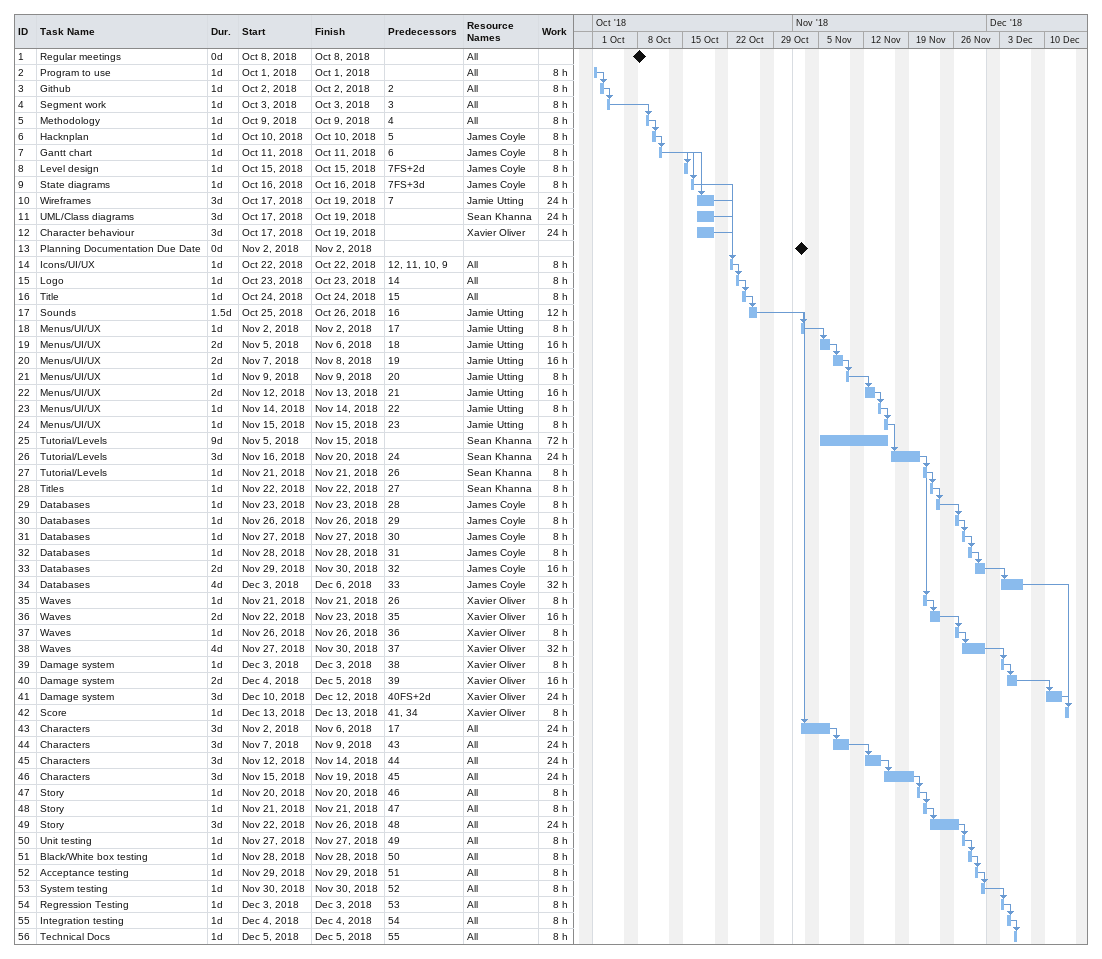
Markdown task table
| ID | Task | Duration | Start | Finish | Predecessors | Resources | Work (h) |
|---|---|---|---|---|---|---|---|
| 1 | Regular meetings | 0d | 2018-10-08 | 2018-10-08 |  | All |  |
| 2 | Program to use | 1d | 2018-10-01 | 2018-10-01 |  | All | 8 |
| 3 | Github | 1d | 2018-10-02 | 2018-10-02 | 2 | All | 8 |
| 4 | Segment work | 1d | 2018-10-03 | 2018-10-03 | 3 | All | 8 |
| 5 | Methodology | 1d | 2018-10-09 | 2018-10-09 | 4 | All | 8 |
| 6 | Hacknplan | 1d | 2018-10-10 | 2018-10-10 | 5 | James Coyle | 8 |
| 7 | Gantt chart | 1d | 2018-10-11 | 2018-10-11 | 6 | James Coyle | 8 |
| 8 | Level design | 1d | 2018-10-15 | 2018-10-15 | 7FS+2d | James Coyle | 8 |
| 9 | State diagrams | 1d | 2018-10-16 | 2018-10-16 | 7FS+3d | James Coyle | 8 |
| 10 | Wireframes | 3d | 2018-10-17 | 2018-10-19 | 7 | Jamie Utting | 24 |
| 11 | UML/Class diagrams | 3d | 2018-10-17 | 2018-10-19 |  | Sean Khanna | 24 |
| 12 | Character behaviour | 3d | 2018-10-17 | 2018-10-19 |  | Xavier Oliver | 24 |
| 13 | Planning Documentation Due Date | 0d | 2018-11-02 | 2018-11-02 |  |  |  |
| 14 | Icons/UI/UX | 1d | 2018-10-22 | 2018-10-22 | 12, 11, 10, 9 | All | 8 |
| 15 | Logo | 1d | 2018-10-23 | 2018-10-23 | 14 | All | 8 |
| 16 | Title | 1d | 2018-10-24 | 2018-10-24 | 15 | All | 8 |
| 17 | Sounds | 1.5d | 2018-10-25 | 2018-10-26 | 16 | Jamie Utting | 12 |
| 18 | Menus/UI/UX | 1d | 2018-11-02 | 2018-11-02 | 17 | Jamie Utting | 8 |
| 19 | Menus/UI/UX | 2d | 2018-11-05 | 2018-11-06 | 18 | Jamie Utting | 16 |
| 20 | Menus/UI/UX | 2d | 2018-11-07 | 2018-11-08 | 19 | Jamie Utting | 16 |
| 21 | Menus/UI/UX | 1d | 2018-11-09 | 2018-11-09 | 20 | Jamie Utting | 8 |
| 22 | Menus/UI/UX | 2d | 2018-11-12 | 2018-11-13 | 21 | Jamie Utting | 16 |
| 23 | Menus/UI/UX | 1d | 2018-11-14 | 2018-11-14 | 22 | Jamie Utting | 8 |
| 24 | Menus/UI/UX | 1d | 2018-11-15 | 2018-11-15 | 23 | Jamie Utting | 8 |
| 25 | Tutorial/Levels | 9d | 2018-11-05 | 2018-11-15 |  | Sean Khanna | 72 |
| 26 | Tutorial/Levels | 3d | 2018-11-16 | 2018-11-20 | 24 | Sean Khanna | 24 |
| 27 | Tutorial/Levels | 1d | 2018-11-21 | 2018-11-21 | 26 | Sean Khanna | 8 |
| 28 | Titles | 1d | 2018-11-22 | 2018-11-22 | 27 | Sean Khanna | 8 |
| 29 | Databases | 1d | 2018-11-23 | 2018-11-23 | 28 | James Coyle | 8 |
| 30 | Databases | 1d | 2018-11-26 | 2018-11-26 | 29 | James Coyle | 8 |
| 31 | Databases | 1d | 2018-11-27 | 2018-11-27 | 30 | James Coyle | 8 |
| 32 | Databases | 1d | 2018-11-28 | 2018-11-28 | 31 | James Coyle | 8 |
| 33 | Databases | 2d | 2018-11-29 | 2018-11-30 | 32 | James Coyle | 16 |
| 34 | Databases | 4d | 2018-12-03 | 2018-12-06 | 33 | James Coyle | 32 |
| 35 | Waves | 1d | 2018-11-21 | 2018-11-21 | 26 | Xavier Oliver | 8 |
| 36 | Waves | 2d | 2018-11-22 | 2018-11-23 | 35 | Xavier Oliver | 16 |
| 37 | Waves | 1d | 2018-11-26 | 2018-11-26 | 36 | Xavier Oliver | 8 |
| 38 | Waves | 4d | 2018-11-27 | 2018-11-30 | 37 | Xavier Oliver | 32 |
| 39 | Damage system | 1d | 2018-12-03 | 2018-12-03 | 38 | Xavier Oliver | 8 |
| 40 | Damage system | 2d | 2018-12-04 | 2018-12-05 | 39 | Xavier Oliver | 16 |
| 41 | Damage system | 3d | 2018-12-10 | 2018-12-12 | 40FS+2d | Xavier Oliver | 24 |
| 42 | Score | 1d | 2018-12-13 | 2018-12-13 | 41, 34 | Xavier Oliver | 8 |
| 43 | Characters | 3d | 2018-11-02 | 2018-11-06 | 17 | All | 24 |
| 44 | Characters | 3d | 2018-11-07 | 2018-11-09 | 43 | All | 24 |
| 45 | Characters | 3d | 2018-11-12 | 2018-11-14 | 44 | All | 24 |
| 46 | Characters | 3d | 2018-11-15 | 2018-11-19 | 45 | All | 24 |
| 47 | Story | 1d | 2018-11-20 | 2018-11-20 | 46 | All | 8 |
| 48 | Story | 1d | 2018-11-21 | 2018-11-21 | 47 | All | 8 |
| 49 | Story | 3d | 2018-11-22 | 2018-11-26 | 48 | All | 24 |
| 50 | Unit testing | 1d | 2018-11-27 | 2018-11-27 | 49 | All | 8 |
| 51 | Black/White box testing | 1d | 2018-11-28 | 2018-11-28 | 50 | All | 8 |
| 52 | Acceptance testing | 1d | 2018-11-29 | 2018-11-29 | 51 | All | 8 |
| 53 | System testing | 1d | 2018-11-30 | 2018-11-30 | 52 | All | 8 |
| 54 | Regression Testing | 1d | 2018-12-03 | 2018-12-03 | 53 | All | 8 |
| 55 | Integration testing | 1d | 2018-12-04 | 2018-12-04 | 54 | All | 8 |
| 56 | Technical Docs | 1d | 2018-12-05 | 2018-12-05 | 55 | All | 8 |
